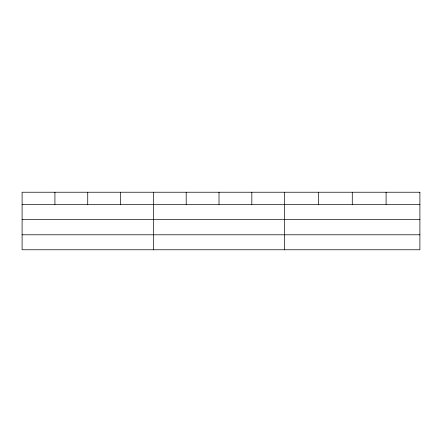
<?xml version="1.0" encoding="UTF-8"?>
<svg xmlns="http://www.w3.org/2000/svg" width="442" height="442" viewBox="0 0 442 442"><rect width="100%" height="100%" fill="white"/><g stroke="black" fill="none" stroke-linecap="round" stroke-linejoin="round"><path stroke-width="0.66" d="M22.1 204.397L419.9 204.397M22.1 219.37L419.9 219.37M22.1 234.796L419.9 234.796M386.087 192.231L386.087 204.397M352.274 192.231L352.274 204.397M318.461 192.231L318.461 204.397M284.648 192.231L284.648 249.769M251.829 192.231L251.829 204.397M219.011 192.231L219.011 204.397M186.192 192.231L186.192 204.397M153.374 192.231L153.374 249.769M120.555 192.231L120.555 204.397M87.737 192.231L87.737 204.397M54.919 192.231L54.919 204.397M419.9 192.231L22.1 192.231L22.1 249.769L419.9 249.769L419.9 192.231"/></g></svg>
